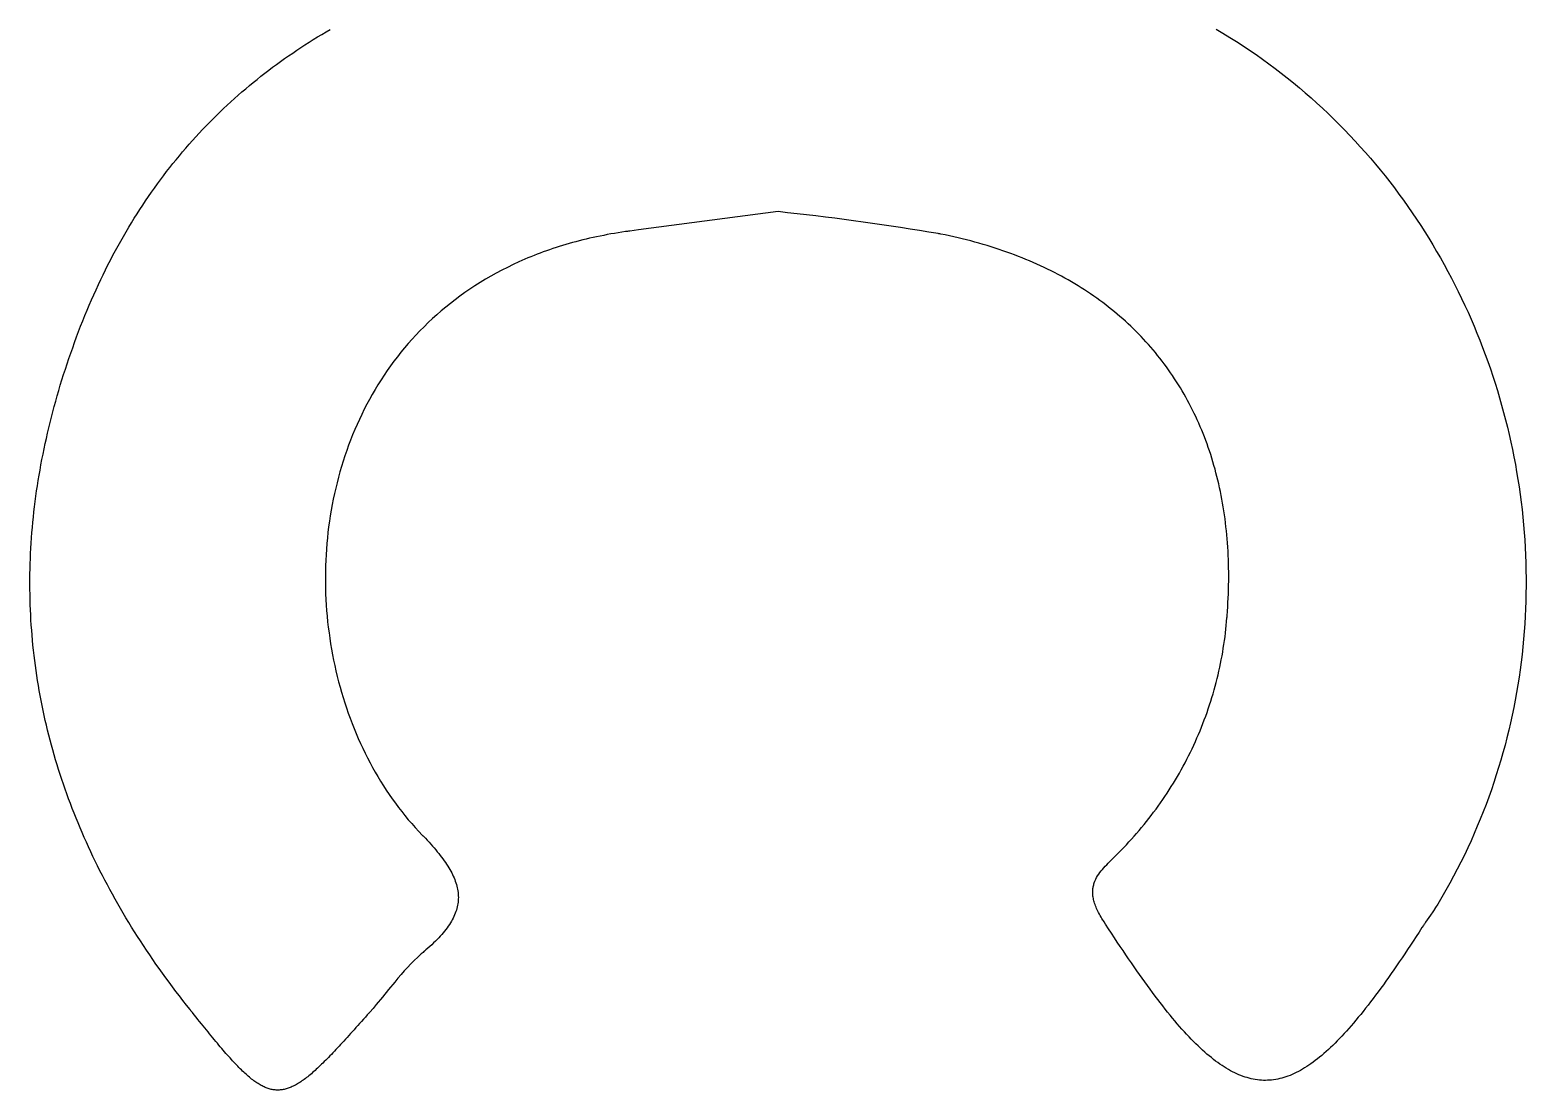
# Model space of a CAD drawing. Extents: x -2412.6 to -2376.5, y -227.2 to -193.2.
# Drawn here: x -2407.042 to -2403.411, y -224.05 to -221.476 of the extents above; entities that cross this region are included whole.
import ezdxf

# ---------------------------------------------------------------- set-up
doc = ezdxf.new("R2010")
doc.units = 0
doc.layers.add('WORK_LAYER', color=254, linetype='CONTINUOUS')

msp = doc.modelspace()

# ---------------------------------------------------------------- linework, layer by layer
at = {"layer": 'WORK_LAYER'}
msp.add_lwpolyline([(-2404.1629, -221.4742), (-2404.1464, -221.4841), (-2404.13, -221.4941), (-2404.1138, -221.5043), (-2404.0978, -221.5147), (-2404.0819, -221.5253), (-2404.0662, -221.5361), (-2404.0507, -221.547), (-2404.0353, -221.5582), (-2404.0201, -221.5695), (-2404.0051, -221.581), (-2403.9903, -221.5927), (-2403.9756, -221.6046), (-2403.9611, -221.6166), (-2403.9468, -221.6288), (-2403.9326, -221.6411), (-2403.9187, -221.6537), (-2403.9049, -221.6664), (-2403.8912, -221.6792), (-2403.8778, -221.6922), (-2403.8645, -221.7054), (-2403.8514, -221.7187), (-2403.8385, -221.7322), (-2403.8258, -221.7458), (-2403.8132, -221.7595), (-2403.8008, -221.7734), (-2403.7886, -221.7875), (-2403.7766, -221.8017), (-2403.7648, -221.816), (-2403.7531, -221.8305), (-2403.7417, -221.8451), (-2403.7304, -221.8598), (-2403.7193, -221.8746), (-2403.7084, -221.8896), (-2403.6976, -221.9047), (-2403.6871, -221.92), (-2403.6768, -221.9353), (-2403.6666, -221.9508), (-2403.6566, -221.9664), (-2403.6468, -221.982), (-2403.6372, -221.9979), (-2403.6278, -222.0138), (-2403.6186, -222.0298), (-2403.6095, -222.0459), (-2403.6007, -222.0622), (-2403.5921, -222.0785), (-2403.5836, -222.0949), (-2403.5753, -222.1114), (-2403.5673, -222.1281), (-2403.5594, -222.1448), (-2403.5517, -222.1616), (-2403.5443, -222.1785), (-2403.537, -222.1954), (-2403.5299, -222.2125), (-2403.523, -222.2296), (-2403.5163, -222.2468), (-2403.5098, -222.2641), (-2403.5035, -222.2815), (-2403.4974, -222.2989), (-2403.4916, -222.3164), (-2403.4859, -222.334), (-2403.4804, -222.3516), (-2403.4751, -222.3693), (-2403.47, -222.3871), (-2403.4652, -222.4049), (-2403.4605, -222.4227), (-2403.456, -222.4407), (-2403.4518, -222.4587), (-2403.4477, -222.4767), (-2403.4439, -222.4948), (-2403.4402, -222.5129), (-2403.4368, -222.531), (-2403.4336, -222.5492), (-2403.4306, -222.5675), (-2403.4278, -222.5857), (-2403.4252, -222.6041), (-2403.4228, -222.6224), (-2403.4206, -222.6408), (-2403.4187, -222.6592), (-2403.4169, -222.6776), (-2403.4154, -222.696), (-2403.4141, -222.7145), (-2403.413, -222.733), (-2403.4121, -222.7515), (-2403.4114, -222.77), (-2403.411, -222.7885), (-2403.4108, -222.8071), (-2403.4107, -222.8256), (-2403.411, -222.8442), (-2403.4114, -222.8627), (-2403.412, -222.8813), (-2403.4129, -222.8998), (-2403.414, -222.9184), (-2403.4153, -222.9369), (-2403.4168, -222.9554), (-2403.4186, -222.974), (-2403.4205, -222.9925), (-2403.4227, -223.011), (-2403.4252, -223.0294), (-2403.4278, -223.0479), (-2403.4307, -223.0663), (-2403.4338, -223.0847), (-2403.4371, -223.1031), (-2403.4407, -223.1215), (-2403.4445, -223.1398), (-2403.4485, -223.1581), (-2403.4527, -223.1764), (-2403.4572, -223.1946), (-2403.4619, -223.2128), (-2403.4668, -223.2309), (-2403.472, -223.249), (-2403.4774, -223.2671), (-2403.4831, -223.2851), (-2403.4889, -223.3031), (-2403.495, -223.321), (-2403.5014, -223.3388), (-2403.508, -223.3566), (-2403.5148, -223.3744), (-2403.5218, -223.392), (-2403.5291, -223.4096), (-2403.5366, -223.4272), (-2403.5444, -223.4447), (-2403.5524, -223.4621), (-2403.5606, -223.4794), (-2403.5691, -223.4967), (-2403.5778, -223.5138), (-2403.5868, -223.531), (-2403.596, -223.548), (-2403.6055, -223.5649), (-2403.6152, -223.5818), (-2403.6251, -223.5985), (-2403.6302, -223.6069), (-2403.6327, -223.6111), (-2403.6331, -223.6116), (-2403.6332, -223.6118), (-2403.6333, -223.6119), (-2403.6333, -223.6119), (-2403.6333, -223.6119), (-2403.6333, -223.6119), (-2403.6335, -223.6122), (-2403.6338, -223.6127), (-2403.6368, -223.617), (-2403.6428, -223.6256), (-2403.6547, -223.6427), (-2403.6576, -223.6469), (-2403.6584, -223.648), (-2403.6586, -223.6483), (-2403.6586, -223.6483), (-2403.6586, -223.6483), (-2403.6586, -223.6484), (-2403.6586, -223.6484), (-2403.6587, -223.6485), (-2403.6589, -223.6488), (-2403.6598, -223.6502), (-2403.6634, -223.6558), (-2403.6705, -223.6667), (-2403.6775, -223.6775), (-2403.6845, -223.6882), (-2403.6914, -223.6986), (-2403.6982, -223.7089), (-2403.705, -223.7191), (-2403.7118, -223.7291), (-2403.7184, -223.7389), (-2403.725, -223.7485), (-2403.7316, -223.758), (-2403.7381, -223.7673), (-2403.7445, -223.7765), (-2403.7509, -223.7855), (-2403.7572, -223.7943), (-2403.7635, -223.803), (-2403.7698, -223.8115), (-2403.7759, -223.8198), (-2403.7821, -223.828), (-2403.7882, -223.836), (-2403.7942, -223.8438), (-2403.8002, -223.8515), (-2403.8061, -223.859), (-2403.8121, -223.8663), (-2403.8179, -223.8735), (-2403.8237, -223.8805), (-2403.8295, -223.8874), (-2403.8352, -223.8941), (-2403.8409, -223.9006), (-2403.8466, -223.9069), (-2403.8522, -223.9131), (-2403.8578, -223.9192), (-2403.8634, -223.925), (-2403.8689, -223.9307), (-2403.8744, -223.9363), (-2403.8798, -223.9416), (-2403.8853, -223.9468), (-2403.8906, -223.9519), (-2403.896, -223.9567), (-2403.9013, -223.9615), (-2403.9067, -223.966), (-2403.9119, -223.9704), (-2403.9172, -223.9746), (-2403.9224, -223.9787), (-2403.9276, -223.9825), (-2403.9328, -223.9863), (-2403.938, -223.9898), (-2403.9431, -223.9932), (-2403.9483, -223.9964), (-2403.9534, -223.9995), (-2403.9584, -224.0024), (-2403.9635, -224.0051), (-2403.9686, -224.0077), (-2403.9736, -224.0101), (-2403.9787, -224.0124), (-2403.9837, -224.0144), (-2403.9887, -224.0164), (-2403.9937, -224.0181), (-2403.9987, -224.0197), (-2404.0036, -224.0211), (-2404.0086, -224.0224), (-2404.0136, -224.0234), (-2404.0185, -224.0244), (-2404.0235, -224.0251), (-2404.0284, -224.0257), (-2404.0334, -224.0262), (-2404.0383, -224.0264), (-2404.0432, -224.0265), (-2404.0482, -224.0265), (-2404.0531, -224.0262), (-2404.0581, -224.0258), (-2404.063, -224.0253), (-2404.068, -224.0246), (-2404.0729, -224.0237), (-2404.0779, -224.0226), (-2404.0829, -224.0214), (-2404.0879, -224.02), (-2404.0928, -224.0185), (-2404.0978, -224.0168), (-2404.1029, -224.0149), (-2404.1079, -224.0129), (-2404.1129, -224.0107), (-2404.118, -224.0083), (-2404.123, -224.0058), (-2404.1281, -224.0031), (-2404.1332, -224.0002), (-2404.1383, -223.9972), (-2404.1434, -223.994), (-2404.1486, -223.9907), (-2404.1538, -223.9871), (-2404.159, -223.9835), (-2404.1642, -223.9796), (-2404.1694, -223.9756), (-2404.1747, -223.9714), (-2404.18, -223.9671), (-2404.1853, -223.9626), (-2404.1907, -223.9579), (-2404.196, -223.9531), (-2404.2014, -223.9481), (-2404.2069, -223.9429), (-2404.2123, -223.9376), (-2404.2178, -223.9321), (-2404.2234, -223.9264), (-2404.2289, -223.9206), (-2404.2346, -223.9146), (-2404.2402, -223.9085), (-2404.2459, -223.9022), (-2404.2516, -223.8957), (-2404.2573, -223.889), (-2404.2631, -223.8822), (-2404.269, -223.8753), (-2404.2749, -223.8681), (-2404.2808, -223.8608), (-2404.2867, -223.8534), (-2404.2928, -223.8457), (-2404.2988, -223.8379), (-2404.3049, -223.83), (-2404.3111, -223.8219), (-2404.3173, -223.8136), (-2404.3235, -223.8051), (-2404.3298, -223.7965), (-2404.3362, -223.7877), (-2404.3426, -223.7788), (-2404.3491, -223.7697), (-2404.3556, -223.7604), (-2404.3622, -223.7509), (-2404.3688, -223.7413), (-2404.3755, -223.7316), (-2404.3823, -223.7216), (-2404.3891, -223.7115), (-2404.3959, -223.7013), (-2404.4029, -223.6908), (-2404.4099, -223.6803), (-2404.4169, -223.6695), (-2404.4241, -223.6586), (-2404.4313, -223.6475), (-2404.4349, -223.6419), (-2404.4367, -223.6391), (-2404.4371, -223.6384), (-2404.4374, -223.638), (-2404.4375, -223.6378), (-2404.4375, -223.6378), (-2404.4376, -223.6377), (-2404.4377, -223.6375), (-2404.4401, -223.6337), (-2404.4424, -223.63), (-2404.4445, -223.6263), (-2404.4465, -223.6228), (-2404.4483, -223.6192), (-2404.4501, -223.6158), (-2404.4517, -223.6124), (-2404.4532, -223.6091), (-2404.4546, -223.6058), (-2404.4559, -223.6026), (-2404.457, -223.5995), (-2404.458, -223.5964), (-2404.459, -223.5934), (-2404.4598, -223.5904), (-2404.4605, -223.5875), (-2404.4611, -223.5847), (-2404.4616, -223.5819), (-2404.462, -223.5791), (-2404.4623, -223.5764), (-2404.4625, -223.5737), (-2404.4626, -223.5711), (-2404.4626, -223.5685), (-2404.4625, -223.566), (-2404.4624, -223.5635), (-2404.4621, -223.561), (-2404.4618, -223.5586), (-2404.4614, -223.5563), (-2404.4609, -223.5539), (-2404.4603, -223.5516), (-2404.4597, -223.5493), (-2404.4589, -223.5471), (-2404.4573, -223.5427), (-2404.4554, -223.5384), (-2404.4532, -223.5342), (-2404.4508, -223.5301), (-2404.4481, -223.5261), (-2404.4453, -223.5221), (-2404.4423, -223.5182), (-2404.4391, -223.5144), (-2404.4358, -223.5105), (-2404.4323, -223.5067), (-2404.4287, -223.5029), (-2404.425, -223.4991), (-2404.4212, -223.4953), (-2404.4134, -223.4876), (-2404.4055, -223.4797), (-2404.4015, -223.4756), (-2404.3995, -223.4736), (-2404.3993, -223.4733), (-2404.3991, -223.4732), (-2404.3991, -223.4731), (-2404.399, -223.473), (-2404.3988, -223.4728), (-2404.3971, -223.4712), (-2404.3939, -223.4679), (-2404.3874, -223.4613), (-2404.381, -223.4545), (-2404.3747, -223.4477), (-2404.3684, -223.4409), (-2404.3621, -223.4339), (-2404.356, -223.4269), (-2404.3499, -223.4198), (-2404.3438, -223.4126), (-2404.3379, -223.4054), (-2404.332, -223.3981), (-2404.3261, -223.3907), (-2404.3204, -223.3832), (-2404.3147, -223.3757), (-2404.309, -223.3681), (-2404.3035, -223.3605), (-2404.298, -223.3527), (-2404.2926, -223.345), (-2404.2873, -223.3371), (-2404.2821, -223.3292), (-2404.2769, -223.3212), (-2404.2718, -223.3132), (-2404.2668, -223.3051), (-2404.2619, -223.297), (-2404.2571, -223.2887), (-2404.2523, -223.2805), (-2404.2476, -223.2722), (-2404.2431, -223.2638), (-2404.2386, -223.2554), (-2404.2341, -223.2469), (-2404.2298, -223.2384), (-2404.2256, -223.2299), (-2404.2215, -223.2213), (-2404.2174, -223.2126), (-2404.2135, -223.2039), (-2404.2096, -223.1952), (-2404.2058, -223.1864), (-2404.2021, -223.1776), (-2404.1986, -223.1688), (-2404.1951, -223.1599), (-2404.1917, -223.151), (-2404.1884, -223.142), (-2404.1852, -223.1331), (-2404.1821, -223.1241), (-2404.179, -223.115), (-2404.1761, -223.106), (-2404.1733, -223.0969), (-2404.1706, -223.0878), (-2404.168, -223.0787), (-2404.1654, -223.0695), (-2404.163, -223.0603), (-2404.1607, -223.0512), (-2404.1584, -223.042), (-2404.1563, -223.0328), (-2404.1543, -223.0235), (-2404.1523, -223.0143), (-2404.1505, -223.0051), (-2404.1488, -222.9958), (-2404.1471, -222.9866), (-2404.1456, -222.9773), (-2404.1441, -222.9681), (-2404.1428, -222.9588), (-2404.1415, -222.9495), (-2404.1404, -222.9403), (-2404.1393, -222.931), (-2404.1384, -222.9218), (-2404.1375, -222.9125), (-2404.1367, -222.9033), (-2404.1366, -222.901), (-2404.1365, -222.8999), (-2404.1364, -222.8993), (-2404.1364, -222.899), (-2404.1364, -222.8983), (-2404.1356, -222.8875), (-2404.1349, -222.8768), (-2404.1343, -222.8661), (-2404.1337, -222.8555), (-2404.1333, -222.8449), (-2404.133, -222.8343), (-2404.1328, -222.8239), (-2404.1326, -222.8134), (-2404.1326, -222.803), (-2404.1326, -222.7927), (-2404.1327, -222.7824), (-2404.133, -222.7722), (-2404.1333, -222.762), (-2404.1337, -222.7519), (-2404.1342, -222.7418), (-2404.1348, -222.7317), (-2404.1355, -222.7218), (-2404.1363, -222.7118), (-2404.1371, -222.702), (-2404.1381, -222.6921), (-2404.1392, -222.6824), (-2404.1403, -222.6727), (-2404.1415, -222.663), (-2404.1429, -222.6534), (-2404.1443, -222.6438), (-2404.1458, -222.6343), (-2404.1474, -222.6249), (-2404.1491, -222.6155), (-2404.1509, -222.6061), (-2404.1527, -222.5969), (-2404.1547, -222.5876), (-2404.1567, -222.5785), (-2404.1589, -222.5693), (-2404.1611, -222.5603), (-2404.1634, -222.5513), (-2404.1658, -222.5423), (-2404.1683, -222.5334), (-2404.1709, -222.5246), (-2404.1736, -222.5158), (-2404.1763, -222.5071), (-2404.1792, -222.4984), (-2404.1821, -222.4898), (-2404.1851, -222.4813), (-2404.1882, -222.4728), (-2404.1914, -222.4644), (-2404.1947, -222.456), (-2404.1981, -222.4477), (-2404.2016, -222.4394), (-2404.2051, -222.4312), (-2404.2088, -222.4231), (-2404.2125, -222.415), (-2404.2163, -222.407), (-2404.2202, -222.399), (-2404.2242, -222.3911), (-2404.2282, -222.3833), (-2404.2324, -222.3755), (-2404.2366, -222.3678), (-2404.241, -222.3601), (-2404.2454, -222.3526), (-2404.2499, -222.345), (-2404.2545, -222.3376), (-2404.2591, -222.3302), (-2404.2639, -222.3228), (-2404.2687, -222.3155), (-2404.2736, -222.3083), (-2404.2787, -222.3012), (-2404.2837, -222.2941), (-2404.2889, -222.2871), (-2404.2942, -222.2801), (-2404.2995, -222.2732), (-2404.305, -222.2664), (-2404.3105, -222.2596), (-2404.3161, -222.2529), (-2404.3218, -222.2463), (-2404.3275, -222.2397), (-2404.3334, -222.2332), (-2404.3393, -222.2267), (-2404.3453, -222.2204), (-2404.3514, -222.2141), (-2404.3576, -222.2078), (-2404.3639, -222.2016), (-2404.3702, -222.1955), (-2404.3766, -222.1895), (-2404.3831, -222.1835), (-2404.3897, -222.1776), (-2404.3964, -222.1718), (-2404.4032, -222.166), (-2404.41, -222.1603), (-2404.4169, -222.1547), (-2404.4239, -222.1491), (-2404.431, -222.1436), (-2404.4382, -222.1382), (-2404.4454, -222.1328), (-2404.4527, -222.1275), (-2404.4601, -222.1223), (-2404.4676, -222.1172), (-2404.4752, -222.1121), (-2404.4828, -222.1071), (-2404.4905, -222.1022), (-2404.4983, -222.0973), (-2404.5062, -222.0925), (-2404.5142, -222.0878), (-2404.5222, -222.0832), (-2404.5304, -222.0786), (-2404.5386, -222.0741), (-2404.5468, -222.0697), (-2404.5552, -222.0653), (-2404.5636, -222.061), (-2404.5722, -222.0568), (-2404.5808, -222.0527), (-2404.5894, -222.0486), (-2404.5982, -222.0446), (-2404.607, -222.0407), (-2404.6159, -222.0369), (-2404.6249, -222.0331), (-2404.634, -222.0294), (-2404.6431, -222.0258), (-2404.6523, -222.0223), (-2404.6616, -222.0188), (-2404.671, -222.0154), (-2404.6804, -222.0121), (-2404.69, -222.0089), (-2404.6996, -222.0057), (-2404.7092, -222.0026), (-2404.719, -221.9996), (-2404.7288, -221.9967), (-2404.7387, -221.9939), (-2404.7487, -221.9911), (-2404.7588, -221.9884), (-2404.7689, -221.9858), (-2404.7791, -221.9832), (-2404.7894, -221.9808), (-2404.7997, -221.9784), (-2404.8102, -221.9761), (-2404.8207, -221.9739), (-2404.8313, -221.9717), (-2404.8339, -221.9712), (-2404.8353, -221.971), (-2404.8359, -221.9708), (-2404.8362, -221.9708), (-2404.8363, -221.9708), (-2404.8378, -221.9705), (-2404.8605, -221.9667), (-2404.8833, -221.963), (-2404.906, -221.9594), (-2404.9288, -221.9559), (-2404.9516, -221.9524), (-2404.9744, -221.9491), (-2404.9973, -221.9458), (-2405.0201, -221.9426), (-2405.0429, -221.9394), (-2405.0658, -221.9364), (-2405.0887, -221.9334), (-2405.1115, -221.9305), (-2405.1344, -221.9277), (-2405.1573, -221.925), (-2405.1802, -221.9223), (-2405.2031, -221.9198), (-2405.2261, -221.9173), (-2405.5652, -221.9617), (-2405.5864, -221.9644), (-2405.5877, -221.9646), (-2405.5878, -221.9646), (-2405.5883, -221.9647), (-2405.5895, -221.9648), (-2405.5917, -221.9652), (-2405.5963, -221.9658), (-2405.6053, -221.9671), (-2405.6142, -221.9685), (-2405.6231, -221.97), (-2405.632, -221.9715), (-2405.6408, -221.9731), (-2405.6495, -221.9748), (-2405.6581, -221.9765), (-2405.6667, -221.9783), (-2405.6753, -221.9801), (-2405.6837, -221.982), (-2405.6921, -221.984), (-2405.7005, -221.9861), (-2405.7088, -221.9882), (-2405.717, -221.9903), (-2405.7252, -221.9925), (-2405.7333, -221.9948), (-2405.7414, -221.9972), (-2405.7494, -221.9996), (-2405.7573, -222.002), (-2405.7652, -222.0045), (-2405.773, -222.0071), (-2405.7808, -222.0097), (-2405.7885, -222.0124), (-2405.7961, -222.0152), (-2405.8037, -222.018), (-2405.8112, -222.0209), (-2405.8187, -222.0238), (-2405.8261, -222.0268), (-2405.8335, -222.0298), (-2405.8408, -222.0329), (-2405.8552, -222.0392), (-2405.8693, -222.0457), (-2405.8833, -222.0525), (-2405.897, -222.0595), (-2405.9105, -222.0666), (-2405.9238, -222.074), (-2405.9368, -222.0816), (-2405.9496, -222.0893), (-2405.9622, -222.0973), (-2405.9745, -222.1055), (-2405.9866, -222.1138), (-2405.9985, -222.1223), (-2406.0102, -222.131), (-2406.0216, -222.1399), (-2406.0328, -222.1489), (-2406.0438, -222.1581), (-2406.0546, -222.1675), (-2406.0652, -222.177), (-2406.0755, -222.1867), (-2406.0856, -222.1966), (-2406.0955, -222.2066), (-2406.1052, -222.2168), (-2406.1146, -222.2271), (-2406.1239, -222.2375), (-2406.1329, -222.2481), (-2406.1417, -222.2588), (-2406.1503, -222.2697), (-2406.1587, -222.2807), (-2406.1668, -222.2918), (-2406.1748, -222.3031), (-2406.1825, -222.3144), (-2406.19, -222.3259), (-2406.1974, -222.3375), (-2406.2045, -222.3492), (-2406.2113, -222.3611), (-2406.218, -222.373), (-2406.2245, -222.385), (-2406.2308, -222.3971), (-2406.2368, -222.4094), (-2406.2427, -222.4217), (-2406.2483, -222.4341), (-2406.2537, -222.4466), (-2406.259, -222.4591), (-2406.264, -222.4718), (-2406.2688, -222.4845), (-2406.2734, -222.4973), (-2406.2778, -222.5102), (-2406.2821, -222.5231), (-2406.2861, -222.5361), (-2406.2899, -222.5492), (-2406.2935, -222.5623), (-2406.2969, -222.5755), (-2406.3001, -222.5887), (-2406.3032, -222.602), (-2406.306, -222.6153), (-2406.3086, -222.6287), (-2406.311, -222.6421), (-2406.3133, -222.6555), (-2406.3153, -222.6689), (-2406.3172, -222.6824), (-2406.3188, -222.696), (-2406.3203, -222.7095), (-2406.3215, -222.723), (-2406.3226, -222.7366), (-2406.3235, -222.7502), (-2406.3242, -222.7638), (-2406.3247, -222.7774), (-2406.325, -222.791), (-2406.3252, -222.8046), (-2406.3251, -222.8182), (-2406.3249, -222.8318), (-2406.3245, -222.8453), (-2406.3238, -222.8589), (-2406.323, -222.8725), (-2406.3221, -222.886), (-2406.3209, -222.8995), (-2406.3196, -222.913), (-2406.318, -222.9264), (-2406.3163, -222.9398), (-2406.3144, -222.9532), (-2406.3124, -222.9665), (-2406.3101, -222.9798), (-2406.3077, -222.9931), (-2406.3051, -223.0063), (-2406.3023, -223.0194), (-2406.2994, -223.0325), (-2406.2962, -223.0456), (-2406.2929, -223.0586), (-2406.2894, -223.0715), (-2406.2858, -223.0843), (-2406.2819, -223.0971), (-2406.2779, -223.1098), (-2406.2738, -223.1224), (-2406.2694, -223.1349), (-2406.2649, -223.1474), (-2406.2602, -223.1598), (-2406.2554, -223.172), (-2406.2503, -223.1842), (-2406.2452, -223.1963), (-2406.2398, -223.2083), (-2406.2343, -223.2202), (-2406.2286, -223.2319), (-2406.2227, -223.2436), (-2406.2167, -223.2552), (-2406.2105, -223.2666), (-2406.2042, -223.2779), (-2406.1977, -223.2891), (-2406.191, -223.3002), (-2406.1842, -223.3111), (-2406.1772, -223.3219), (-2406.17, -223.3326), (-2406.1627, -223.3431), (-2406.1552, -223.3535), (-2406.1476, -223.3638), (-2406.1398, -223.3739), (-2406.1319, -223.3838), (-2406.1238, -223.3936), (-2406.1155, -223.4032), (-2406.1071, -223.4127), (-2406.0986, -223.422), (-2406.0898, -223.4312), (-2406.0893, -223.4317), (-2406.0891, -223.4319), (-2406.0888, -223.4322), (-2406.0882, -223.4328), (-2406.0871, -223.434), (-2406.0824, -223.4388), (-2406.0779, -223.4436), (-2406.0735, -223.4484), (-2406.0693, -223.453), (-2406.0651, -223.4577), (-2406.0611, -223.4623), (-2406.0573, -223.4668), (-2406.0535, -223.4713), (-2406.0499, -223.4758), (-2406.0464, -223.4802), (-2406.043, -223.4846), (-2406.0398, -223.489), (-2406.0366, -223.4933), (-2406.0337, -223.4976), (-2406.0308, -223.5019), (-2406.0281, -223.5061), (-2406.0255, -223.5103), (-2406.023, -223.5145), (-2406.0207, -223.5186), (-2406.0185, -223.5227), (-2406.0165, -223.5268), (-2406.0146, -223.5309), (-2406.0128, -223.5349), (-2406.0112, -223.5389), (-2406.0097, -223.5429), (-2406.0083, -223.5469), (-2406.0071, -223.5509), (-2406.006, -223.5548), (-2406.005, -223.5588), (-2406.0043, -223.5627), (-2406.0036, -223.5666), (-2406.0031, -223.5705), (-2406.0027, -223.5744), (-2406.0025, -223.5783), (-2406.0024, -223.5822), (-2406.0025, -223.586), (-2406.0027, -223.5899), (-2406.0031, -223.5938), (-2406.0036, -223.5976), (-2406.0043, -223.6015), (-2406.0051, -223.6053), (-2406.006, -223.6092), (-2406.0071, -223.6131), (-2406.0084, -223.6169), (-2406.0098, -223.6208), (-2406.0114, -223.6247), (-2406.0131, -223.6286), (-2406.015, -223.6325), (-2406.0171, -223.6364), (-2406.0193, -223.6403), (-2406.0216, -223.6442), (-2406.0241, -223.6482), (-2406.0268, -223.6521), (-2406.0296, -223.6561), (-2406.0326, -223.6601), (-2406.0358, -223.6641), (-2406.0391, -223.6682), (-2406.0425, -223.6722), (-2406.0462, -223.6763), (-2406.05, -223.6804), (-2406.0539, -223.6845), (-2406.0581, -223.6887), (-2406.0624, -223.6929), (-2406.0668, -223.6971), (-2406.0715, -223.7013), (-2406.0762, -223.7056), (-2406.0812, -223.7099), (-2406.0838, -223.7121), (-2406.085, -223.7132), (-2406.0853, -223.7134), (-2406.0855, -223.7135), (-2406.0858, -223.7138), (-2406.088, -223.7157), (-2406.0924, -223.7195), (-2406.0967, -223.7234), (-2406.101, -223.7273), (-2406.1094, -223.7354), (-2406.1176, -223.7438), (-2406.1256, -223.7523), (-2406.1335, -223.761), (-2406.1413, -223.7698), (-2406.149, -223.7788), (-2406.1565, -223.7878), (-2406.1716, -223.8061), (-2406.1865, -223.8245), (-2406.2016, -223.8427), (-2406.2093, -223.8517), (-2406.217, -223.8606), (-2406.219, -223.8628), (-2406.2191, -223.863), (-2406.2197, -223.8636), (-2406.2209, -223.865), (-2406.2233, -223.8677), (-2406.2281, -223.873), (-2406.2328, -223.8783), (-2406.2374, -223.8835), (-2406.242, -223.8886), (-2406.2465, -223.8936), (-2406.2509, -223.8986), (-2406.2553, -223.9035), (-2406.2596, -223.9083), (-2406.2638, -223.913), (-2406.268, -223.9176), (-2406.2722, -223.9222), (-2406.2762, -223.9267), (-2406.2803, -223.9311), (-2406.2842, -223.9354), (-2406.2881, -223.9396), (-2406.292, -223.9438), (-2406.2958, -223.9479), (-2406.2995, -223.9519), (-2406.3032, -223.9558), (-2406.3069, -223.9597), (-2406.3105, -223.9634), (-2406.314, -223.9671), (-2406.3175, -223.9707), (-2406.321, -223.9743), (-2406.3244, -223.9777), (-2406.3278, -223.9811), (-2406.3311, -223.9844), (-2406.3344, -223.9876), (-2406.3376, -223.9907), (-2406.3408, -223.9938), (-2406.344, -223.9967), (-2406.3471, -223.9996), (-2406.3502, -224.0024), (-2406.3532, -224.0052), (-2406.3562, -224.0078), (-2406.3592, -224.0104), (-2406.3622, -224.0129), (-2406.3651, -224.0153), (-2406.368, -224.0176), (-2406.3708, -224.0199), (-2406.3736, -224.022), (-2406.3764, -224.0241), (-2406.3792, -224.0261), (-2406.3819, -224.0281), (-2406.3846, -224.0299), (-2406.3873, -224.0317), (-2406.39, -224.0334), (-2406.3926, -224.035), (-2406.3952, -224.0365), (-2406.3978, -224.038), (-2406.4004, -224.0393), (-2406.403, -224.0406), (-2406.4055, -224.0418), (-2406.4081, -224.0429), (-2406.4106, -224.044), (-2406.4131, -224.0449), (-2406.4156, -224.0458), (-2406.418, -224.0466), (-2406.4205, -224.0473), (-2406.4229, -224.048), (-2406.4254, -224.0485), (-2406.4278, -224.049), (-2406.4302, -224.0494), (-2406.4326, -224.0497), (-2406.435, -224.0499), (-2406.4374, -224.0501), (-2406.4398, -224.0502), (-2406.4422, -224.0502), (-2406.4446, -224.0501), (-2406.447, -224.0499), (-2406.4494, -224.0496), (-2406.4518, -224.0493), (-2406.4542, -224.0489), (-2406.4566, -224.0484), (-2406.459, -224.0478), (-2406.4614, -224.0471), (-2406.4639, -224.0464), (-2406.4663, -224.0456), (-2406.4687, -224.0446), (-2406.4711, -224.0437), (-2406.4736, -224.0426), (-2406.4761, -224.0414), (-2406.4785, -224.0402), (-2406.481, -224.0389), (-2406.4835, -224.0375), (-2406.486, -224.036), (-2406.4886, -224.0344), (-2406.4911, -224.0328), (-2406.4937, -224.031), (-2406.4962, -224.0292), (-2406.4988, -224.0273), (-2406.5015, -224.0254), (-2406.5041, -224.0233), (-2406.5068, -224.0212), (-2406.5095, -224.0189), (-2406.5122, -224.0166), (-2406.5149, -224.0143), (-2406.5177, -224.0118), (-2406.5205, -224.0092), (-2406.5233, -224.0066), (-2406.5262, -224.0039), (-2406.5291, -224.0011), (-2406.532, -223.9982), (-2406.5349, -223.9952), (-2406.5379, -223.9922), (-2406.5409, -223.9891), (-2406.544, -223.9858), (-2406.5471, -223.9825), (-2406.5502, -223.9792), (-2406.5533, -223.9757), (-2406.5566, -223.9722), (-2406.5598, -223.9685), (-2406.5631, -223.9648), (-2406.5664, -223.961), (-2406.5698, -223.9571), (-2406.5732, -223.9532), (-2406.5767, -223.9491), (-2406.5802, -223.945), (-2406.5837, -223.9408), (-2406.5873, -223.9365), (-2406.591, -223.9321), (-2406.5947, -223.9277), (-2406.5984, -223.9231), (-2406.6022, -223.9185), (-2406.6061, -223.9138), (-2406.61, -223.909), (-2406.614, -223.9041), (-2406.618, -223.8991), (-2406.6221, -223.8941), (-2406.6262, -223.889), (-2406.6304, -223.8837), (-2406.6347, -223.8784), (-2406.639, -223.8731), (-2406.6434, -223.8676), (-2406.6478, -223.862), (-2406.6501, -223.8592), (-2406.6506, -223.8585), (-2406.6508, -223.8584), (-2406.6509, -223.8582), (-2406.651, -223.8581), (-2406.6516, -223.8574), (-2406.6537, -223.8546), (-2406.6624, -223.8437), (-2406.671, -223.8327), (-2406.6795, -223.8217), (-2406.6879, -223.8107), (-2406.6962, -223.7996), (-2406.7044, -223.7885), (-2406.7125, -223.7775), (-2406.7205, -223.7664), (-2406.7284, -223.7552), (-2406.7363, -223.7441), (-2406.744, -223.7329), (-2406.7516, -223.7218), (-2406.7591, -223.7106), (-2406.7666, -223.6994), (-2406.7739, -223.6881), (-2406.7811, -223.6769), (-2406.7883, -223.6656), (-2406.7953, -223.6543), (-2406.8022, -223.643), (-2406.8091, -223.6317), (-2406.8158, -223.6204), (-2406.8225, -223.609), (-2406.829, -223.5976), (-2406.8355, -223.5862), (-2406.8418, -223.5748), (-2406.8481, -223.5634), (-2406.8543, -223.5519), (-2406.8603, -223.5405), (-2406.8663, -223.529), (-2406.8722, -223.5175), (-2406.8779, -223.506), (-2406.8836, -223.4944), (-2406.8892, -223.4829), (-2406.8946, -223.4713), (-2406.9, -223.4597), (-2406.9053, -223.4481), (-2406.9105, -223.4365), (-2406.9155, -223.4248), (-2406.9205, -223.4132), (-2406.9254, -223.4015), (-2406.9302, -223.3898), (-2406.9349, -223.3781), (-2406.9395, -223.3664), (-2406.9439, -223.3546), (-2406.9483, -223.3429), (-2406.9526, -223.3311), (-2406.9568, -223.3193), (-2406.9609, -223.3075), (-2406.9649, -223.2957), (-2406.9688, -223.2838), (-2406.9726, -223.272), (-2406.9763, -223.2601), (-2406.9798, -223.2482), (-2406.9833, -223.2363), (-2406.9867, -223.2243), (-2406.99, -223.2124), (-2406.9932, -223.2004), (-2406.9963, -223.1885), (-2406.9993, -223.1765), (-2407.0022, -223.1645), (-2407.005, -223.1524), (-2407.0077, -223.1404), (-2407.0103, -223.1283), (-2407.0128, -223.1163), (-2407.0151, -223.1042), (-2407.0174, -223.0921), (-2407.0196, -223.08), (-2407.0217, -223.0678), (-2407.0237, -223.0557), (-2407.0256, -223.0435), (-2407.0274, -223.0313), (-2407.0291, -223.0191), (-2407.0306, -223.0069), (-2407.0321, -222.9947), (-2407.0335, -222.9824), (-2407.0348, -222.9702), (-2407.036, -222.9579), (-2407.037, -222.9456), (-2407.038, -222.9333), (-2407.0389, -222.921), (-2407.0397, -222.9087), (-2407.0404, -222.8963), (-2407.0409, -222.8839), (-2407.0414, -222.8716), (-2407.0418, -222.8592), (-2407.042, -222.8468), (-2407.0422, -222.8343), (-2407.0423, -222.8219), (-2407.0422, -222.8094), (-2407.0421, -222.797), (-2407.0418, -222.7845), (-2407.0415, -222.772), (-2407.041, -222.7595), (-2407.0405, -222.7469), (-2407.0398, -222.7344), (-2407.0391, -222.7219), (-2407.0382, -222.7093), (-2407.0373, -222.6967), (-2407.0362, -222.6841), (-2407.035, -222.6715), (-2407.0338, -222.6589), (-2407.0324, -222.6462), (-2407.0309, -222.6336), (-2407.0293, -222.6209), (-2407.0277, -222.6082), (-2407.0259, -222.5955), (-2407.024, -222.5828), (-2407.022, -222.5701), (-2407.0199, -222.5573), (-2407.0177, -222.5446), (-2407.0154, -222.5318), (-2407.013, -222.5191), (-2407.0105, -222.5063), (-2407.0079, -222.4935), (-2407.0052, -222.4806), (-2407.0024, -222.4678), (-2406.9994, -222.455), (-2406.9964, -222.4421), (-2406.9933, -222.4292), (-2406.99, -222.4164), (-2406.9867, -222.4035), (-2406.9833, -222.3905), (-2406.9797, -222.3776), (-2406.9761, -222.3647), (-2406.9723, -222.3517), (-2406.9685, -222.3388), (-2406.9645, -222.3258), (-2406.9604, -222.3128), (-2406.9563, -222.2998), (-2406.952, -222.2868), (-2406.9476, -222.2738), (-2406.9431, -222.2607), (-2406.9385, -222.2477), (-2406.9338, -222.2346), (-2406.929, -222.2216), (-2406.9241, -222.2085), (-2406.9191, -222.1954), (-2406.914, -222.1824), (-2406.9089, -222.1696), (-2406.9036, -222.1568), (-2406.8983, -222.1442), (-2406.8929, -222.1316), (-2406.8874, -222.1192), (-2406.8818, -222.1068), (-2406.8762, -222.0945), (-2406.8705, -222.0824), (-2406.8647, -222.0703), (-2406.8588, -222.0584), (-2406.8528, -222.0465), (-2406.8468, -222.0348), (-2406.8407, -222.0231), (-2406.8345, -222.0116), (-2406.8282, -222.0001), (-2406.8219, -221.9888), (-2406.8155, -221.9775), (-2406.809, -221.9663), (-2406.8024, -221.9553), (-2406.7958, -221.9443), (-2406.7891, -221.9334), (-2406.7823, -221.9226), (-2406.7754, -221.9119), (-2406.7685, -221.9014), (-2406.7615, -221.8909), (-2406.7544, -221.8805), (-2406.7473, -221.8702), (-2406.74, -221.86), (-2406.7327, -221.8498), (-2406.7254, -221.8398), (-2406.7179, -221.8299), (-2406.7104, -221.8201), (-2406.7028, -221.8103), (-2406.6952, -221.8007), (-2406.6874, -221.7911), (-2406.6796, -221.7816), (-2406.6718, -221.7723), (-2406.6638, -221.763), (-2406.6558, -221.7538), (-2406.6477, -221.7447), (-2406.6396, -221.7357), (-2406.6314, -221.7268), (-2406.6231, -221.7179), (-2406.6147, -221.7092), (-2406.6063, -221.7005), (-2406.5978, -221.692), (-2406.5893, -221.6835), (-2406.5807, -221.6751), (-2406.572, -221.6668), (-2406.5632, -221.6586), (-2406.5544, -221.6505), (-2406.5455, -221.6424), (-2406.5366, -221.6345), (-2406.5275, -221.6266), (-2406.5184, -221.6188), (-2406.5093, -221.6111), (-2406.5001, -221.6035), (-2406.4908, -221.596), (-2406.4815, -221.5886), (-2406.4721, -221.5812), (-2406.4626, -221.5739), (-2406.4531, -221.5668), (-2406.4435, -221.5597), (-2406.4338, -221.5526), (-2406.4241, -221.5457), (-2406.4143, -221.5388), (-2406.4045, -221.5321), (-2406.3946, -221.5254), (-2406.3846, -221.5188), (-2406.3746, -221.5123), (-2406.3645, -221.5058), (-2406.3544, -221.4995), (-2406.3442, -221.4932), (-2406.3339, -221.487), (-2406.3236, -221.4808), (-2406.3132, -221.4748)], dxfattribs=at)

doc.saveas('drawing.dxf')
